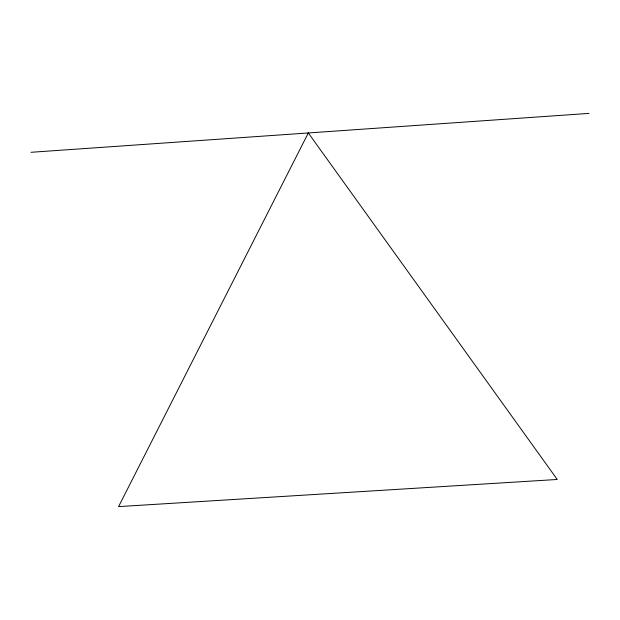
<?xml version="1.0" encoding="UTF-8"?>
<svg xmlns="http://www.w3.org/2000/svg" width="620" height="620" viewBox="0 0 620 620"><rect width="100%" height="100%" fill="white"/><g stroke="black" fill="none" stroke-linecap="round" stroke-linejoin="round"><path stroke-width="0.93" d="M31 152.295L589 113.39M308.31 132.959L118.583 506.61L557.248 479.469L308.31 132.959"/></g></svg>
